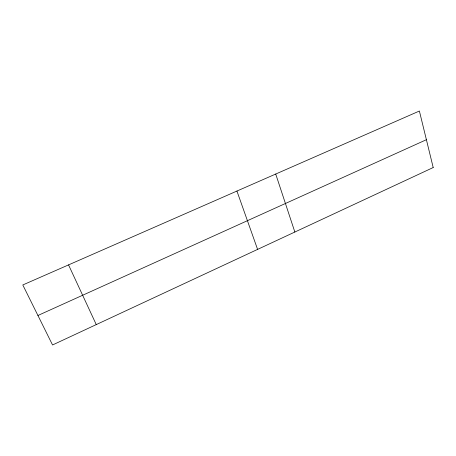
<?xml version="1.0" encoding="UTF-8"?>
<svg xmlns="http://www.w3.org/2000/svg" width="456" height="456" viewBox="0 0 456 456"><rect width="100%" height="100%" fill="white"/><g stroke="black" fill="none" stroke-linecap="round" stroke-linejoin="round"><path stroke-width="0.68" d="M37.933 315.489L426.394 139.707M68.548 264.896L96.262 324.598M236.926 191.047L257.589 249.398M275.715 174.038L294.85 232.03M433.2 167.54L52.548 344.975L22.8 284.96L419.389 111.025L433.2 167.54"/></g></svg>
